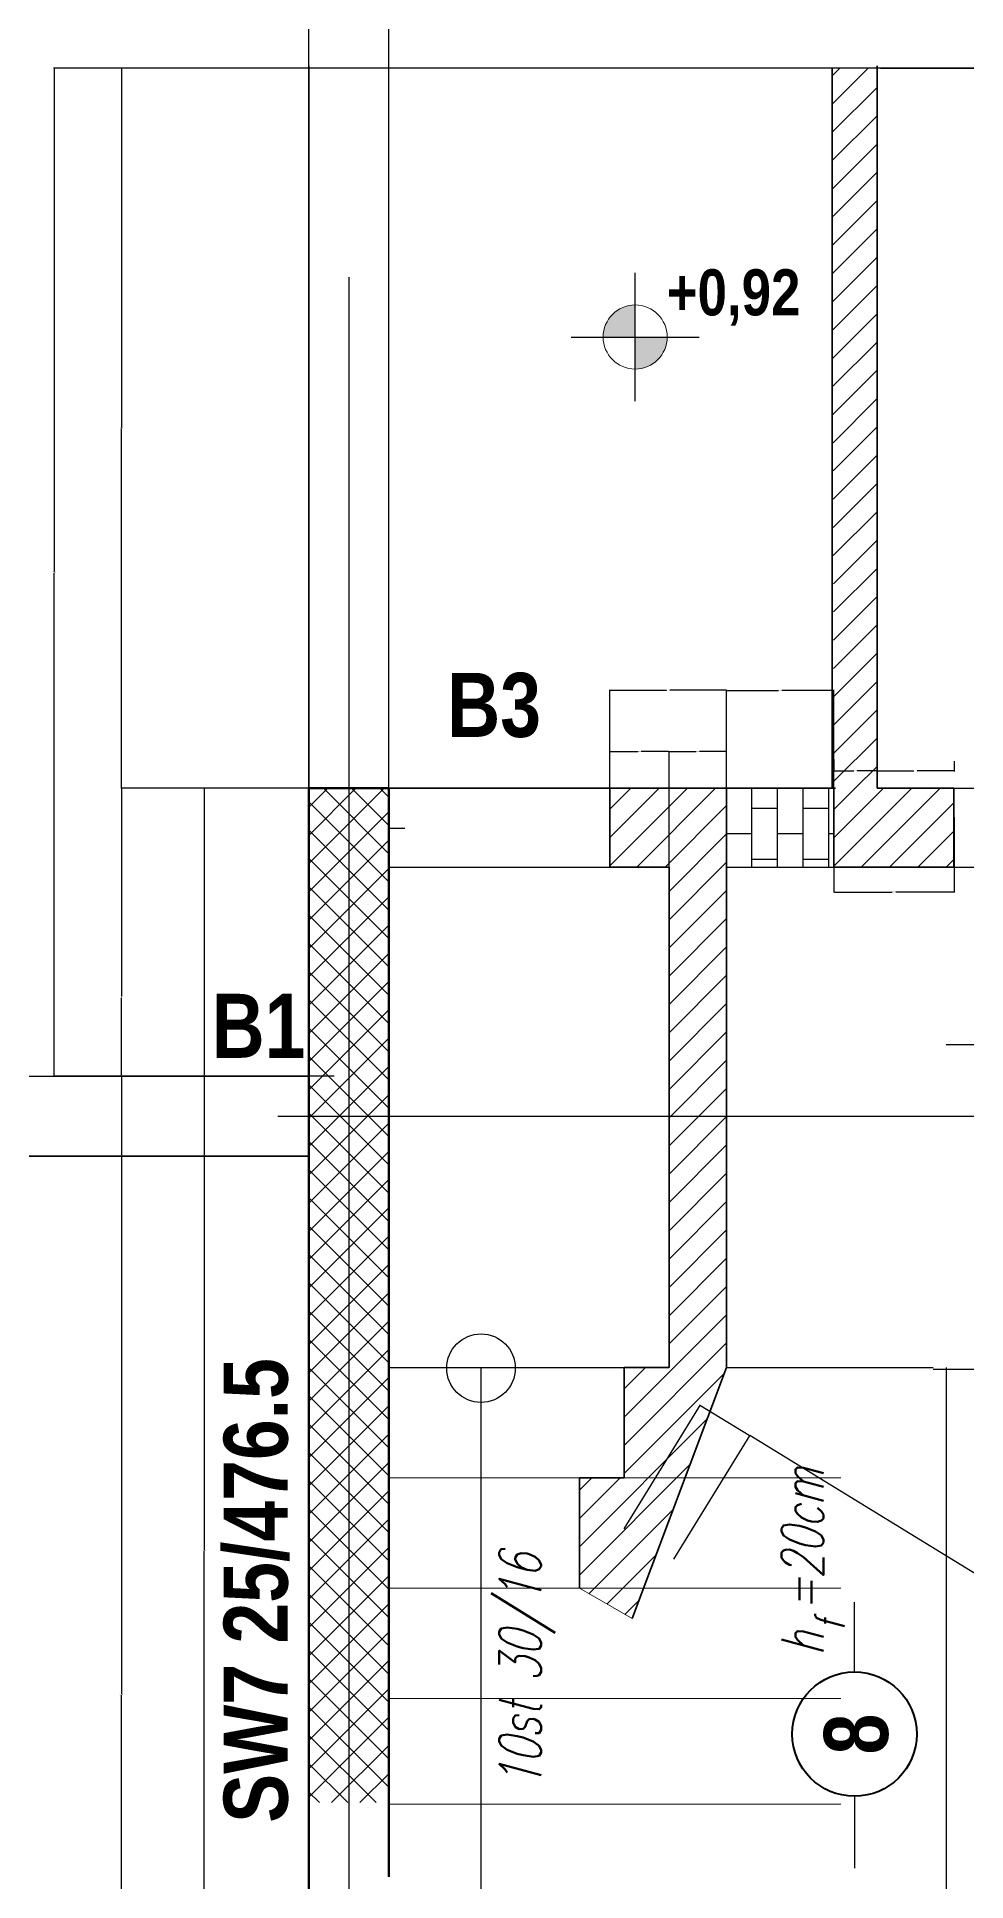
# Model space of a CAD drawing. Header units: millimetres. Extents: x 62 to 4126, y 148 to 2776.
# Drawn here: x 1483 to 1773, y 1869 to 2445 of the extents above; entities that cross this region are included whole.
import ezdxf

# ---------------------------------------------------------------- set-up
doc = ezdxf.new("R2010")
doc.units = ezdxf.units.MM
for name, pattern in [('ACAD_ISO04W100', [30, 24, -3, 0, -3]), ('DASHDOT', [25.4, 12.7, -6.35, 0, -6.35]), ('Dashed', [282.222223, 141.111112, -141.111112]), ('Solid Line copy-002', [1150, 5, -278.333333, 595, -271.666667])]:
    doc.linetypes.add(name, pattern=pattern)
for name, color, linetype, lineweight in [('! Plochi sech', 210, 'Continuous', 25), ('!Column', 10, 'Continuous', 50), ('!Dimension', 70, 'Continuous', 25), ('!Hatch', 70, 'Continuous', 25), ('!Hf', 132, 'Continuous', 25), ('025', 1, 'Continuous', 13), ('035', 30, 'Continuous', 30), ('Osi', 70, 'DASHDOT', 25)]:
    doc.layers.add(name, color=color, linetype=linetype, lineweight=lineweight)
doc.layers.add('layer 1', color=7, linetype='Continuous')
doc.layers.add('text', color=7, linetype='Continuous')
doc.styles.add('GENERATED_STYLE_3', font='ARIALNB.TTF')
doc.styles.get("Standard").update_dxf_attribs({"font": 'arial.ttf'})
doc.styles.add('АRM_nadpis', font='simplex.shx', dxfattribs={"width": 0.7, "oblique": 15})
doc.dimstyles.new('Copy of Standard', dxfattribs={"dimtxt": 10, "dimasz": 10, "dimexe": 1.25, "dimexo": 0.625, "dimtad": 1, "dimdec": 0, "dimtxsty": 'Standard', "dimblk": 'OBLIQUE', "dimcen": 2.5, "dimazin": 3, "dimtfac": 1, "dimtdec": 0, "dimtmove": 0, "dimatfit": 3})
doc.dimstyles.get("Standard").update_dxf_attribs({"dimtxt": 2.5, "dimasz": 2.5, "dimexe": 1.25, "dimexo": 0.625, "dimtad": 1, "dimtxsty": 'Standard', "dimcen": 2.5, "dimazin": 3, "dimtfac": 1, "dimtmove": 0, "dimatfit": 3})
pattern_1 = [(90, (-894949.693, -493259.681), (-8, 5e-16), []), (180, (-894949.693, -493259.681), (-8, -8), [8, -8])]
pattern_2 = [(45, (-895032.5183, -493259.683), (-4.419417382, 4.419417382), [])]

# ---------------------------------------------------------------- blocks, each defined once
blk = doc.blocks.new('*D2192')
at = {"layer": '!Dimension', "color": 0, "lineweight": -2}
for p, q in [((1605.34, 2210.66), (1535.01, 2210.66)), ((1535.19, 2210.48), (1535.19, 1972.59)), ((1535.19, 1734.34), (1535.19, 1972.23)), ((1583.84, 1734.16), (1535.01, 1734.16))]:
    blk.add_line(p, q, dxfattribs=at)
at = {"layer": '!Dimension', "color": 0}
for points in [[(1535.22, 2210.48), (1535.16, 2210.48), (1535.19, 2210.66)], [(1535.16, 1734.34), (1535.22, 1734.34), (1535.19, 1734.16)]]:
    blk.add_solid(points, dxfattribs=at)
at = {"layer": 'Defpoints', "color": 0}
for p in [(1535.19, 2210.66), (1605.41, 2210.66), (1583.91, 1734.16)]:
    blk.add_point(p, dxfattribs=at)
at = {"layer": '!Dimension', "color": 0, "insert": (1535.19, 1972.41), "char_height": 0.18, "attachment_point": 5}
blk.add_mtext('\\A1;476.5000', dxfattribs=at)
blk = doc.blocks.new('*D2193')
at = {"layer": '!Dimension', "color": 0, "lineweight": -2}
for p, q in [((1579.84, 2435.66), (1509.23, 2435.66)), ((1509.41, 2435.48), (1509.41, 2323.34)), ((1509.41, 2210.84), (1509.41, 2322.98)), ((1579.84, 2210.66), (1509.23, 2210.66))]:
    blk.add_line(p, q, dxfattribs=at)
at = {"layer": '!Dimension', "color": 0}
for points in [[(1509.44, 2435.48), (1509.38, 2435.48), (1509.41, 2435.66)], [(1509.38, 2210.84), (1509.44, 2210.84), (1509.41, 2210.66)]]:
    blk.add_solid(points, dxfattribs=at)
at = {"layer": 'Defpoints', "color": 0}
for p in [(1509.41, 2435.66), (1579.91, 2435.66), (1579.91, 2210.66)]:
    blk.add_point(p, dxfattribs=at)
at = {"layer": '!Dimension', "color": 0, "insert": (1509.41, 2323.16), "char_height": 0.18, "attachment_point": 5}
blk.add_mtext('\\A1;225.0000', dxfattribs=at)
blk = doc.blocks.new('*D2194')
at = {"layer": '!Dimension', "color": 0, "lineweight": -2}
for p, q in [((1592.84, 2435.66), (1488.23, 2435.66)), ((1488.41, 2435.48), (1488.41, 2278.34)), ((1488.41, 2120.84), (1488.41, 2277.98)), ((1567.84, 2120.66), (1488.23, 2120.66))]:
    blk.add_line(p, q, dxfattribs=at)
at = {"layer": '!Dimension', "color": 0}
for points in [[(1488.44, 2435.48), (1488.38, 2435.48), (1488.41, 2435.66)], [(1488.38, 2120.84), (1488.44, 2120.84), (1488.41, 2120.66)]]:
    blk.add_solid(points, dxfattribs=at)
at = {"layer": 'Defpoints', "color": 0}
for p in [(1592.91, 2435.66), (1488.41, 2120.66), (1567.91, 2120.66)]:
    blk.add_point(p, dxfattribs=at)
at = {"layer": '!Dimension', "color": 0, "insert": (1488.41, 2278.16), "char_height": 0.18, "attachment_point": 5}
blk.add_mtext('\\A1;315.0000', dxfattribs=at)
blk = doc.blocks.new('*D2243')
at = {"layer": '!Dimension', "color": 0, "lineweight": -2}
for p, q in [((970.41, 2120.72), (970.41, 2532.39)), ((970.59, 2532.21), (1268.55, 2532.21)), ((1567.73, 2532.21), (1269.76, 2532.21)), ((1567.91, 2120.72), (1567.91, 2532.39))]:
    blk.add_line(p, q, dxfattribs=at)
at = {"layer": '!Dimension', "color": 0}
for points in [[(970.59, 2532.24), (970.59, 2532.18), (970.41, 2532.21)], [(1567.73, 2532.18), (1567.73, 2532.24), (1567.91, 2532.21)]]:
    blk.add_solid(points, dxfattribs=at)
at = {"layer": 'Defpoints', "color": 0}
for p in [(1567.91, 2532.21), (970.41, 2120.66), (1567.91, 2120.66)]:
    blk.add_point(p, dxfattribs=at)
at = {"layer": '!Dimension', "color": 0, "insert": (1269.16, 2532.21), "char_height": 0.18, "attachment_point": 5}
blk.add_mtext('\\A1;597.5000', dxfattribs=at)
blk = doc.blocks.new('*D2244')
at = {"layer": '!Dimension', "color": 0, "lineweight": -2}
for p, q in [((1567.91, 2210.72), (1567.91, 2532.39)), ((1568.09, 2532.21), (1579.87, 2532.21)), ((1592.73, 2532.21), (1580.94, 2532.21)), ((1592.91, 2210.72), (1592.91, 2532.39))]:
    blk.add_line(p, q, dxfattribs=at)
at = {"layer": '!Dimension', "color": 0}
for points in [[(1568.09, 2532.24), (1568.09, 2532.18), (1567.91, 2532.21)], [(1592.73, 2532.18), (1592.73, 2532.24), (1592.91, 2532.21)]]:
    blk.add_solid(points, dxfattribs=at)
at = {"layer": 'Defpoints', "color": 0}
for p in [(1592.91, 2532.21), (1567.91, 2210.66), (1592.91, 2210.66)]:
    blk.add_point(p, dxfattribs=at)
at = {"layer": '!Dimension', "color": 0, "insert": (1580.41, 2532.21), "char_height": 0.18, "attachment_point": 5}
blk.add_mtext('\\A1;25.0000', dxfattribs=at)
blk = doc.blocks.new('*D2245')
at = {"layer": '!Dimension', "color": 0, "lineweight": -2}
for p, q in [((1592.91, 2210.72), (1592.91, 2532.39)), ((1593.09, 2532.21), (1772.3, 2532.21)), ((1952.73, 2532.21), (1773.51, 2532.21)), ((1952.91, 2210.72), (1952.91, 2532.39))]:
    blk.add_line(p, q, dxfattribs=at)
at = {"layer": '!Dimension', "color": 0}
for points in [[(1593.09, 2532.24), (1593.09, 2532.18), (1592.91, 2532.21)], [(1952.73, 2532.18), (1952.73, 2532.24), (1952.91, 2532.21)]]:
    blk.add_solid(points, dxfattribs=at)
at = {"layer": 'Defpoints', "color": 0}
for p in [(1952.91, 2532.21), (1592.91, 2210.66), (1952.91, 2210.66)]:
    blk.add_point(p, dxfattribs=at)
at = {"layer": '!Dimension', "color": 0, "insert": (1772.91, 2532.21), "char_height": 0.18, "attachment_point": 5}
blk.add_mtext('\\A1;360.0000', dxfattribs=at)
blk = doc.blocks.new('*D2261')
at = {"layer": '!Dimension', "color": 0, "lineweight": -2}
for p, q in [((307.91, 2120.22), (307.91, 2576.31)), ((308.09, 2576.13), (937.24, 2576.13)), ((1567.73, 2576.13), (938.57, 2576.13)), ((1567.91, 2130.22), (1567.91, 2576.31))]:
    blk.add_line(p, q, dxfattribs=at)
at = {"layer": '!Dimension', "color": 0}
for points in [[(308.09, 2576.16), (308.09, 2576.1), (307.91, 2576.13)], [(1567.73, 2576.1), (1567.73, 2576.16), (1567.91, 2576.13)]]:
    blk.add_solid(points, dxfattribs=at)
at = {"layer": 'Defpoints', "color": 0}
for p in [(1567.91, 2576.13), (1567.91, 2130.16), (307.91, 2120.16)]:
    blk.add_point(p, dxfattribs=at)
at = {"layer": '!Dimension', "color": 0, "insert": (937.91, 2576.13), "char_height": 0.18, "attachment_point": 5}
blk.add_mtext('\\A1;1260.0000', dxfattribs=at)
blk = doc.blocks.new('*D2262')
at = {"layer": '!Dimension', "color": 0, "lineweight": -2}
for p, q in [((1567.91, 2210.22), (1567.91, 2576.31)), ((1568.09, 2576.13), (1772.3, 2576.13)), ((1977.73, 2576.13), (1773.51, 2576.13)), ((1977.91, 2210.22), (1977.91, 2576.31))]:
    blk.add_line(p, q, dxfattribs=at)
at = {"layer": '!Dimension', "color": 0}
for points in [[(1568.09, 2576.16), (1568.09, 2576.1), (1567.91, 2576.13)], [(1977.73, 2576.1), (1977.73, 2576.16), (1977.91, 2576.13)]]:
    blk.add_solid(points, dxfattribs=at)
at = {"layer": 'Defpoints', "color": 0}
for p in [(1977.91, 2576.13), (1567.91, 2210.16), (1977.91, 2210.16)]:
    blk.add_point(p, dxfattribs=at)
at = {"layer": '!Dimension', "color": 0, "insert": (1772.91, 2576.13), "char_height": 0.18, "attachment_point": 5}
blk.add_mtext('\\A1;410.0000', dxfattribs=at)
blk = doc.blocks.new('*D2264')
at = {"layer": '!Dimension', "color": 0, "lineweight": -2}
for p, q in [((307.91, 2120.22), (307.91, 2592.46)), ((308.09, 2592.28), (2087.55, 2592.28)), ((3867.73, 2592.28), (2088.26, 2592.28)), ((3867.91, 2120.72), (3867.91, 2592.46))]:
    blk.add_line(p, q, dxfattribs=at)
at = {"layer": '!Dimension', "color": 0}
for points in [[(308.09, 2592.31), (308.09, 2592.25), (307.91, 2592.28)], [(3867.73, 2592.25), (3867.73, 2592.31), (3867.91, 2592.28)]]:
    blk.add_solid(points, dxfattribs=at)
at = {"layer": 'Defpoints', "color": 0}
for p in [(3867.91, 2592.28), (3867.91, 2120.66), (307.91, 2120.16)]:
    blk.add_point(p, dxfattribs=at)
at = {"layer": '!Dimension', "color": 0, "insert": (2087.91, 2592.28), "char_height": 0.18, "attachment_point": 5}
blk.add_mtext('\\A1;3560', dxfattribs=at)
blk = doc.blocks.new('*D2361')
at = {"layer": '! Plochi sech', "color": 0, "lineweight": -2}
for p, q in [((1661.91, 2185.72), (1661.91, 2222.25)), ((1662.09, 2222.07), (1670.63, 2222.07)), ((1680.23, 2222.07), (1671.68, 2222.07)), ((1680.41, 2185.72), (1680.41, 2222.25))]:
    blk.add_line(p, q, dxfattribs=at)
at = {"layer": '! Plochi sech', "color": 0}
for points in [[(1662.09, 2222.1), (1662.09, 2222.04), (1661.91, 2222.07)], [(1680.23, 2222.04), (1680.23, 2222.1), (1680.41, 2222.07)]]:
    blk.add_solid(points, dxfattribs=at)
at = {"layer": 'Defpoints', "color": 0}
for p in [(1680.41, 2222.07), (1661.91, 2185.66), (1680.41, 2185.66)]:
    blk.add_point(p, dxfattribs=at)
at = {"layer": '! Plochi sech', "color": 0, "insert": (1671.16, 2222.07), "char_height": 0.18, "attachment_point": 5}
blk.add_mtext('\\A1;18.5000', dxfattribs=at)
blk = doc.blocks.new('*D2362')
at = {"layer": '! Plochi sech', "color": 0, "lineweight": -2}
for p, q in [((1680.41, 2212.72), (1680.41, 2222.25)), ((1680.59, 2222.07), (1688.88, 2222.07)), ((1698.23, 2222.07), (1689.93, 2222.07)), ((1698.41, 2210.72), (1698.41, 2222.25))]:
    blk.add_line(p, q, dxfattribs=at)
at = {"layer": '! Plochi sech', "color": 0}
for points in [[(1680.59, 2222.1), (1680.59, 2222.04), (1680.41, 2222.07)], [(1698.23, 2222.04), (1698.23, 2222.1), (1698.41, 2222.07)]]:
    blk.add_solid(points, dxfattribs=at)
at = {"layer": 'Defpoints', "color": 0}
for p in [(1698.41, 2222.07), (1680.41, 2212.66), (1698.41, 2210.66)]:
    blk.add_point(p, dxfattribs=at)
at = {"layer": '! Plochi sech', "color": 0, "insert": (1689.41, 2222.07), "char_height": 0.18, "attachment_point": 5}
blk.add_mtext('\\A1;18.0000', dxfattribs=at)
blk = doc.blocks.new('*D2363')
at = {"layer": '! Plochi sech', "color": 0, "lineweight": -2}
for p, q in [((1661.91, 2210.72), (1661.91, 2241.4)), ((1662.09, 2241.22), (1679.62, 2241.22)), ((1698.23, 2241.22), (1680.69, 2241.22)), ((1698.41, 2210.72), (1698.41, 2241.4))]:
    blk.add_line(p, q, dxfattribs=at)
at = {"layer": '! Plochi sech', "color": 0}
for points in [[(1662.09, 2241.25), (1662.09, 2241.19), (1661.91, 2241.22)], [(1698.23, 2241.19), (1698.23, 2241.25), (1698.41, 2241.22)]]:
    blk.add_solid(points, dxfattribs=at)
at = {"layer": 'Defpoints', "color": 0}
for p in [(1698.41, 2241.22), (1661.91, 2210.66), (1698.41, 2210.66)]:
    blk.add_point(p, dxfattribs=at)
at = {"layer": '! Plochi sech', "color": 0, "insert": (1680.16, 2241.22), "char_height": 0.18, "attachment_point": 5}
blk.add_mtext('\\A1;36.5000', dxfattribs=at)
blk = doc.blocks.new('*D2364')
at = {"layer": '! Plochi sech', "color": 0, "lineweight": -2}
for p, q in [((1731.91, 2219.6), (1731.91, 2215.87)), ((1745.41, 2219.6), (1745.41, 2215.87)), ((1732.09, 2216.05), (1738.13, 2216.05)), ((1745.23, 2216.05), (1739.18, 2216.05))]:
    blk.add_line(p, q, dxfattribs=at)
at = {"layer": '! Plochi sech', "color": 0}
for points in [[(1732.09, 2216.08), (1732.09, 2216.02), (1731.91, 2216.05)], [(1745.23, 2216.02), (1745.23, 2216.08), (1745.41, 2216.05)]]:
    blk.add_solid(points, dxfattribs=at)
at = {"layer": 'Defpoints', "color": 0}
for p in [(1731.91, 2219.66), (1745.41, 2219.66), (1745.41, 2216.05)]:
    blk.add_point(p, dxfattribs=at)
at = {"layer": '! Plochi sech', "color": 0, "insert": (1738.66, 2216.05), "char_height": 0.18, "attachment_point": 5}
blk.add_mtext('\\A1;13.5000', dxfattribs=at)
blk = doc.blocks.new('*D2365')
at = {"layer": '! Plochi sech', "color": 0, "lineweight": -2}
for p, q in [((1745.41, 2219.1), (1745.41, 2215.87)), ((1769.41, 2219.1), (1769.41, 2215.87)), ((1745.59, 2216.05), (1756.87, 2216.05)), ((1769.23, 2216.05), (1757.94, 2216.05))]:
    blk.add_line(p, q, dxfattribs=at)
at = {"layer": '! Plochi sech', "color": 0}
for points in [[(1745.59, 2216.08), (1745.59, 2216.02), (1745.41, 2216.05)], [(1769.23, 2216.02), (1769.23, 2216.08), (1769.41, 2216.05)]]:
    blk.add_solid(points, dxfattribs=at)
at = {"layer": 'Defpoints', "color": 0}
for p in [(1745.41, 2219.16), (1769.41, 2219.16), (1769.41, 2216.05)]:
    blk.add_point(p, dxfattribs=at)
at = {"layer": '! Plochi sech', "color": 0, "insert": (1757.41, 2216.05), "char_height": 0.18, "attachment_point": 5}
blk.add_mtext('\\A1;24.0000', dxfattribs=at)
blk = doc.blocks.new('*D2366')
at = {"layer": '! Plochi sech', "color": 0, "lineweight": -2}
for p, q in [((1731.91, 2201.6), (1731.91, 2178)), ((1769.41, 2201.6), (1769.41, 2178)), ((1732.09, 2178.18), (1750.12, 2178.18)), ((1769.23, 2178.18), (1751.19, 2178.18))]:
    blk.add_line(p, q, dxfattribs=at)
at = {"layer": '! Plochi sech', "color": 0}
for points in [[(1732.09, 2178.21), (1732.09, 2178.15), (1731.91, 2178.18)], [(1769.23, 2178.15), (1769.23, 2178.21), (1769.41, 2178.18)]]:
    blk.add_solid(points, dxfattribs=at)
at = {"layer": 'Defpoints', "color": 0}
for p in [(1731.91, 2201.66), (1769.41, 2201.66), (1769.41, 2178.18)]:
    blk.add_point(p, dxfattribs=at)
at = {"layer": '! Plochi sech', "color": 0, "insert": (1750.66, 2178.18), "char_height": 0.18, "attachment_point": 5}
blk.add_mtext('\\A1;37.5000', dxfattribs=at)
blk = doc.blocks.new('*D2412')
at = {"layer": '!Dimension', "color": 0, "lineweight": -2}
for p, q in [((1568.34, 2210.66), (1509.23, 2210.66)), ((1509.41, 2210.48), (1509.41, 2145.51)), ((1509.41, 2120.84), (1509.41, 2145.15)), ((1568.34, 2120.66), (1509.23, 2120.66))]:
    blk.add_line(p, q, dxfattribs=at)
at = {"layer": '!Dimension', "color": 0}
for points in [[(1509.44, 2210.48), (1509.38, 2210.48), (1509.41, 2210.66)], [(1509.38, 2120.84), (1509.44, 2120.84), (1509.41, 2120.66)]]:
    blk.add_solid(points, dxfattribs=at)
at = {"layer": 'Defpoints', "color": 0}
for p in [(1568.41, 2210.66), (1509.41, 2120.66), (1568.41, 2120.66)]:
    blk.add_point(p, dxfattribs=at)
at = {"layer": '!Dimension', "color": 0, "insert": (1509.41, 2145.33), "char_height": 0.18, "attachment_point": 5}
blk.add_mtext('\\A1;90', dxfattribs=at)
blk = doc.blocks.new('A$C39BD1360')
at = {"color": 4, "linetype": 'Continuous', "lineweight": 25}
for p, q in [((228.1, 613), (228.1, 831.2)), ((228.1, 224.3), (228.1, 0))]:
    blk.add_line(p, q, dxfattribs=at)
at = {"color": 4, "linetype": 'Continuous', "lineweight": 40}
blk.add_circle((228.1, 418.7), 194.3, dxfattribs=at)
at = {"layer": 'text', "style": 'АRM_nadpis', "oblique": 15, "width": 0.7}
for s, height, p in [('h =20cm', 131.22, (131.2, 663.4)), ('f', 91.9, (197.3, 741.8))]:
    blk.add_text(s, height=height, rotation=90, dxfattribs=at).set_placement(p)
at = {"layer": 'text', "color": 4, "linetype": 'Continuous', "lineweight": 5, "insert": (132.7, 418.7), "char_height": 200, "attachment_point": 2, "rotation": 90, "style": 'GENERATED_STYLE_3'}
blk.add_mtext('8', dxfattribs=at)
blk = doc.blocks.new('*D2519')
at = {"layer": '! Plochi sech', "color": 0, "lineweight": -2}
for p, q in [((1661.91, 2185.72), (1661.91, 2222.25)), ((1662.09, 2222.07), (1670.63, 2222.07)), ((1680.23, 2222.07), (1671.68, 2222.07)), ((1680.41, 2185.72), (1680.41, 2222.25))]:
    blk.add_line(p, q, dxfattribs=at)
at = {"layer": '! Plochi sech', "color": 0}
for points in [[(1662.09, 2222.1), (1662.09, 2222.04), (1661.91, 2222.07)], [(1680.23, 2222.04), (1680.23, 2222.1), (1680.41, 2222.07)]]:
    blk.add_solid(points, dxfattribs=at)
at = {"layer": 'Defpoints', "color": 0}
for p in [(1680.41, 2222.07), (1661.91, 2185.66), (1680.41, 2185.66)]:
    blk.add_point(p, dxfattribs=at)
at = {"layer": '! Plochi sech', "color": 0, "insert": (1671.16, 2222.07), "char_height": 0.18, "attachment_point": 5}
blk.add_mtext('\\A1;18.5000', dxfattribs=at)
blk = doc.blocks.new('*D2520')
at = {"layer": '! Plochi sech', "color": 0, "lineweight": -2}
for p, q in [((1680.41, 2212.72), (1680.41, 2222.25)), ((1680.59, 2222.07), (1688.88, 2222.07)), ((1698.23, 2222.07), (1689.93, 2222.07)), ((1698.41, 2210.72), (1698.41, 2222.25))]:
    blk.add_line(p, q, dxfattribs=at)
at = {"layer": '! Plochi sech', "color": 0}
for points in [[(1680.59, 2222.1), (1680.59, 2222.04), (1680.41, 2222.07)], [(1698.23, 2222.04), (1698.23, 2222.1), (1698.41, 2222.07)]]:
    blk.add_solid(points, dxfattribs=at)
at = {"layer": 'Defpoints', "color": 0}
for p in [(1698.41, 2222.07), (1680.41, 2212.66), (1698.41, 2210.66)]:
    blk.add_point(p, dxfattribs=at)
at = {"layer": '! Plochi sech', "color": 0, "insert": (1689.41, 2222.07), "char_height": 0.18, "attachment_point": 5}
blk.add_mtext('\\A1;18.0000', dxfattribs=at)
blk = doc.blocks.new('*D2521')
at = {"layer": '! Plochi sech', "color": 0, "lineweight": -2}
for p, q in [((1661.91, 2210.72), (1661.91, 2241.4)), ((1662.09, 2241.22), (1679.62, 2241.22)), ((1698.23, 2241.22), (1680.69, 2241.22)), ((1698.41, 2210.72), (1698.41, 2241.4))]:
    blk.add_line(p, q, dxfattribs=at)
at = {"layer": '! Plochi sech', "color": 0}
for points in [[(1662.09, 2241.25), (1662.09, 2241.19), (1661.91, 2241.22)], [(1698.23, 2241.19), (1698.23, 2241.25), (1698.41, 2241.22)]]:
    blk.add_solid(points, dxfattribs=at)
at = {"layer": 'Defpoints', "color": 0}
for p in [(1698.41, 2241.22), (1661.91, 2210.66), (1698.41, 2210.66)]:
    blk.add_point(p, dxfattribs=at)
at = {"layer": '! Plochi sech', "color": 0, "insert": (1680.16, 2241.22), "char_height": 0.18, "attachment_point": 5}
blk.add_mtext('\\A1;36.5000', dxfattribs=at)
blk = doc.blocks.new('*D2522')
at = {"layer": '! Plochi sech', "color": 0, "lineweight": -2}
for p, q in [((1666.44, 1979.21), (1690.21, 2018)), ((1690.27, 2017.75), (1705.46, 2008.44)), ((1681.94, 1969.71), (1705.71, 2008.5)), ((2005.99, 1824.25), (1705.62, 2008.35)), ((2006.17, 1824.25), (2005.99, 1824.25))]:
    blk.add_line(p, q, dxfattribs=at)
at = {"layer": '! Plochi sech', "color": 0}
for points in [[(1690.29, 2017.78), (1690.26, 2017.73), (1690.12, 2017.85)], [(1705.45, 2008.42), (1705.48, 2008.47), (1705.62, 2008.35)]]:
    blk.add_solid(points, dxfattribs=at)
at = {"layer": 'Defpoints', "color": 0}
for p in [(1705.62, 2008.35), (1666.41, 1979.16), (1681.91, 1969.66)]:
    blk.add_point(p, dxfattribs=at)
at = {"layer": '! Plochi sech', "color": 0, "insert": (2006.69, 1824.25), "char_height": 0.18, "attachment_point": 5}
blk.add_mtext('\\A1;18.1797', dxfattribs=at)
blk = doc.blocks.new('*D2523')
at = {"layer": '! Plochi sech', "color": 0, "lineweight": -2}
for p, q in [((1731.91, 2219.6), (1731.91, 2215.87)), ((1745.41, 2219.6), (1745.41, 2215.87)), ((1732.09, 2216.05), (1738.13, 2216.05)), ((1745.23, 2216.05), (1739.18, 2216.05))]:
    blk.add_line(p, q, dxfattribs=at)
at = {"layer": '! Plochi sech', "color": 0}
for points in [[(1732.09, 2216.08), (1732.09, 2216.02), (1731.91, 2216.05)], [(1745.23, 2216.02), (1745.23, 2216.08), (1745.41, 2216.05)]]:
    blk.add_solid(points, dxfattribs=at)
at = {"layer": 'Defpoints', "color": 0}
for p in [(1731.91, 2219.66), (1745.41, 2219.66), (1745.41, 2216.05)]:
    blk.add_point(p, dxfattribs=at)
at = {"layer": '! Plochi sech', "color": 0, "insert": (1738.66, 2216.05), "char_height": 0.18, "attachment_point": 5}
blk.add_mtext('\\A1;13.5000', dxfattribs=at)
blk = doc.blocks.new('*D2524')
at = {"layer": '! Plochi sech', "color": 0, "lineweight": -2}
for p, q in [((1745.41, 2219.1), (1745.41, 2215.87)), ((1769.41, 2219.1), (1769.41, 2215.87)), ((1745.59, 2216.05), (1756.87, 2216.05)), ((1769.23, 2216.05), (1757.94, 2216.05))]:
    blk.add_line(p, q, dxfattribs=at)
at = {"layer": '! Plochi sech', "color": 0}
for points in [[(1745.59, 2216.08), (1745.59, 2216.02), (1745.41, 2216.05)], [(1769.23, 2216.02), (1769.23, 2216.08), (1769.41, 2216.05)]]:
    blk.add_solid(points, dxfattribs=at)
at = {"layer": 'Defpoints', "color": 0}
for p in [(1745.41, 2219.16), (1769.41, 2219.16), (1769.41, 2216.05)]:
    blk.add_point(p, dxfattribs=at)
at = {"layer": '! Plochi sech', "color": 0, "insert": (1757.41, 2216.05), "char_height": 0.18, "attachment_point": 5}
blk.add_mtext('\\A1;24.0000', dxfattribs=at)
blk = doc.blocks.new('*D2525')
at = {"layer": '! Plochi sech', "color": 0, "lineweight": -2}
for p, q in [((1731.91, 2201.6), (1731.91, 2178)), ((1769.41, 2201.6), (1769.41, 2178)), ((1732.09, 2178.18), (1750.12, 2178.18)), ((1769.23, 2178.18), (1751.19, 2178.18))]:
    blk.add_line(p, q, dxfattribs=at)
at = {"layer": '! Plochi sech', "color": 0}
for points in [[(1732.09, 2178.21), (1732.09, 2178.15), (1731.91, 2178.18)], [(1769.23, 2178.15), (1769.23, 2178.21), (1769.41, 2178.18)]]:
    blk.add_solid(points, dxfattribs=at)
at = {"layer": 'Defpoints', "color": 0}
for p in [(1731.91, 2201.66), (1769.41, 2201.66), (1769.41, 2178.18)]:
    blk.add_point(p, dxfattribs=at)
at = {"layer": '! Plochi sech', "color": 0, "insert": (1750.66, 2178.18), "char_height": 0.18, "attachment_point": 5}
blk.add_mtext('\\A1;37.5000', dxfattribs=at)
blk = doc.blocks.new('*D2526')
at = {"layer": '! Plochi sech', "color": 0, "lineweight": -2}
for p, q in [((1698.41, 2210.72), (1698.41, 2241.39)), ((1698.59, 2241.21), (1714.62, 2241.21)), ((1731.73, 2241.21), (1715.69, 2241.21)), ((1731.91, 2210.72), (1731.91, 2241.39))]:
    blk.add_line(p, q, dxfattribs=at)
at = {"layer": '! Plochi sech', "color": 0}
for points in [[(1698.59, 2241.24), (1698.59, 2241.18), (1698.41, 2241.21)], [(1731.73, 2241.18), (1731.73, 2241.24), (1731.91, 2241.21)]]:
    blk.add_solid(points, dxfattribs=at)
at = {"layer": 'Defpoints', "color": 0}
for p in [(1731.91, 2241.21), (1698.41, 2210.66), (1731.91, 2210.66)]:
    blk.add_point(p, dxfattribs=at)
at = {"layer": '! Plochi sech', "color": 0, "insert": (1715.16, 2241.21), "char_height": 0.18, "attachment_point": 5}
blk.add_mtext('\\A1;33.5000', dxfattribs=at)
blk = doc.blocks.new('*D2572')
at = {"layer": '!Dimension', "color": 0, "lineweight": -2}
for p, q in [((1575.84, 2120.66), (1509.23, 2120.66)), ((1509.41, 2120.48), (1509.41, 1927.59)), ((1509.41, 1734.34), (1509.41, 1927.23)), ((1558.34, 1734.16), (1509.23, 1734.16))]:
    blk.add_line(p, q, dxfattribs=at)
at = {"layer": '!Dimension', "color": 0}
for points in [[(1509.44, 2120.48), (1509.38, 2120.48), (1509.41, 2120.66)], [(1509.38, 1734.34), (1509.44, 1734.34), (1509.41, 1734.16)]]:
    blk.add_solid(points, dxfattribs=at)
at = {"layer": 'Defpoints', "color": 0}
for p in [(1509.41, 2120.66), (1575.91, 2120.66), (1558.41, 1734.16)]:
    blk.add_point(p, dxfattribs=at)
at = {"layer": '!Dimension', "color": 0, "insert": (1509.41, 1927.41), "char_height": 0.18, "attachment_point": 5}
blk.add_mtext('\\A1;386.5000', dxfattribs=at)
blk = doc.blocks.new('_Oblique')
at = {"color": 0, "linetype": 'ByBlock', "lineweight": -2}
blk.add_line((-0.5, -0.5), (0.5, 0.5), dxfattribs=at)
blk = doc.blocks.new('*D2584')
at = {"layer": 'Defpoints', "color": 0}
for p in [(1592.91, 2471.57), (1592.91, 2435.66), (1952.91, 2435.66)]:
    blk.add_point(p, dxfattribs=at)
at = {"layer": 'layer 1', "color": 0, "linetype": 'ACAD_ISO04W100', "lineweight": -2}
for p, q in [((1592.91, 2435.72), (1592.91, 2471.75)), ((1952.91, 2435.72), (1952.91, 2471.75))]:
    blk.add_line(p, q, dxfattribs=at)
at = {"layer": 'layer 1', "color": 0, "lineweight": -2}
for p, q in [((1592.91, 2471.57), (1761.79, 2471.57)), ((1952.91, 2471.57), (1784.02, 2471.57))]:
    blk.add_line(p, q, dxfattribs=at)
at = {"layer": 'layer 1', "color": 0, "lineweight": -2, "xscale": 10, "yscale": 10, "zscale": 10, "rotation": 180}
blk.add_blockref('_Oblique', (1592.91, 2471.57), dxfattribs=at)
at = {"layer": 'layer 1', "color": 0, "lineweight": -2, "xscale": 10, "yscale": 10, "zscale": 10}
blk.add_blockref('_Oblique', (1952.91, 2471.57), dxfattribs=at)
at = {"layer": 'layer 1', "color": 0, "insert": (1772.91, 2471.57), "char_height": 10, "attachment_point": 5}
blk.add_mtext('\\A1;360', dxfattribs=at)

msp = doc.modelspace()

# ---------------------------------------------------------------- hatches: boundary and pattern name
at = {"layer": '! Plochi sech'}
h = msp.add_hatch(dxfattribs=at)
h.set_pattern_fill('ANSI31', color=256, scale=50)
h.set_pattern_definition(pattern_2)
h.paths.add_polyline_path([(1745.405, 2435.652), (1742.083, 2435.634), (1731.333, 2435.634), (1731.905, 2210.631), (1745.405, 2210.631)])
h.paths.add_polyline_path([(1769.333, 2210.63), (1745.405, 2210.63), (1731.905, 2210.631), (1731.905, 2185.979), (1769.333, 2185.979)])
h = msp.add_hatch(dxfattribs=at)
h.set_pattern_fill('ANSI31', color=256, scale=50)
h.set_pattern_definition(pattern_2)
h.paths.add_polyline_path([(1745.405, 2435.652), (1742.083, 2435.634), (1731.333, 2435.634), (1731.905, 2210.631), (1745.405, 2210.631)])
h.paths.add_polyline_path([(1769.333, 2210.63), (1745.405, 2210.63), (1731.905, 2210.631), (1731.905, 2185.979), (1769.333, 2185.979)])
h = msp.add_hatch(dxfattribs=at)
h.set_pattern_fill('ANSI31', color=256, scale=50)
h.set_pattern_definition([(45, (-899979.781, -513330.7817), (-4.419417382, 4.419417382), [])])
h.paths.add_polyline_path([(1652.405, 1995.16), (1652.405, 1960.66), (1668.905, 1951.16), (1698.405, 2029.66), (1698.405, 2210.635), (1661.905, 2210.635), (1661.905, 2185.979), (1680.405, 2185.979), (1680.405, 2029.66), (1666.405, 2029.66), (1666.405, 1995.16)])
h = msp.add_hatch(dxfattribs=at)
h.set_pattern_fill('AR-B816', color=256, angle=90)
h.set_pattern_definition(pattern_1)
h.paths.add_polyline_path([(1731.905, 2210.634), (1698.405, 2210.635), (1698.405, 2185.981), (1731.905, 2185.981)])
h = msp.add_hatch(dxfattribs=at)
h.set_pattern_fill('AR-B816', color=256, angle=90)
h.set_pattern_definition(pattern_1)
h.paths.add_polyline_path([(1731.905, 2210.634), (1698.405, 2210.635), (1698.405, 2185.981), (1731.905, 2185.981)])
at = {"layer": '!Hatch'}
h = msp.add_hatch(dxfattribs=at)
h.set_pattern_fill('ANSI37', color=256, scale=50)
h.set_pattern_definition([(45, (1555.457, 1600.075), (-4.41942, 4.41942), []), (135, (1555.457, 1600.075), (-4.41942, -4.41942), [])])
h.paths.add_polyline_path([(1580.421, 2210.636), (1567.921, 2210.636), (1567.926, 1827.304), (1580.421, 1827.304), (1580.421, 1834.722), (1567.93, 1834.722), (1567.93, 1893.672), (1580.421, 1893.672)])
h.paths.add_polyline_path([(1592.921, 2210.636), (1580.421, 2210.636), (1580.421, 1893.672), (1592.921, 1893.672)])
h.paths.add_polyline_path([(1580.421, 1734.137), (1592.921, 1734.137), (1592.921, 1834.722), (1580.421, 1834.722)])
h.paths.add_polyline_path([(1567.927, 1734.137), (1580.421, 1734.137), (1580.421, 1827.304), (1567.926, 1827.304)])
at = {"linetype": 'Continuous', "lineweight": 20}
h = msp.add_hatch(color=7, dxfattribs=at)
h.paths.add_polyline_path([(1659.837, 2351.619), (1669.837, 2351.619), (1669.837, 2361.619, 0.4142136)])
h.paths.add_polyline_path([(1669.837, 2351.619), (1669.837, 2341.619, 0.4142136), (1679.837, 2351.619)])
h = msp.add_hatch(color=7, dxfattribs=at)
h.paths.add_polyline_path([(1659.837, 2351.619), (1669.837, 2351.619), (1669.837, 2361.619, 0.4142136)])
h.paths.add_polyline_path([(1669.837, 2351.619), (1669.837, 2341.619, 0.4142136), (1679.837, 2351.619)])

# ---------------------------------------------------------------- linework, layer by layer
at = {"layer": '! Plochi sech'}
for p, q in [((1698.405, 2210.634), (1731.905, 2210.634)), ((1698.405, 2210.634), (1731.905, 2210.634)), ((1762.923, 2029.137), (1778.923, 2029.137))]:
    msp.add_line(p, q, dxfattribs=at)
at = {"layer": '!Column'}
msp.add_line((1567.921, 2210.637), (1567.921, 1734.137), dxfattribs=at)
for points in [[(1567.921, 1734.137), (1567.921, 2210.636), (1592.921, 2210.636), (1592.921, 1870.47)], [(1592.921, 2185.445), (1592.921, 2210.636), (1567.921, 2210.636), (1567.921, 2183.425)]]:
    msp.add_lwpolyline(points, dxfattribs=at)
at = {"color": 7, "linetype": 'Continuous', "lineweight": 25}
for p, q in [((1807.905, 2435.636), (1565.315, 2435.636)), ((1567.921, 2435.636), (1567.921, 2210.636)), ((1669.837, 2331.619), (1669.837, 2371.619)), ((1669.837, 2331.619), (1669.837, 2371.619)), ((1649.837, 2351.619), (1689.837, 2351.619)), ((1649.837, 2351.619), (1689.837, 2351.619)), ((1732.405, 2210.636), (1592.921, 2210.636)), ((1731.905, 2210.634), (1726.905, 2210.634)), ((1731.905, 2210.634), (1726.905, 2210.634)), ((1766.957, 2130.601), (1806.957, 2130.601)), ((1567.921, 2095.637), (1396.905, 2095.637))]:
    msp.add_line(p, q, dxfattribs=at)
at = {"color": 3, "linetype": 'Continuous', "lineweight": 25}
msp.add_line((1742.083, 2435.634), (1731.333, 2435.634), dxfattribs=at)
msp.add_line((1742.083, 2435.634), (1731.333, 2435.634), dxfattribs=at)
at = {"color": 3, "linetype": 'Continuous', "lineweight": 35}
for p, q in [((1731.333, 2435.634), (1731.333, 2210.634)), ((1731.333, 2435.634), (1731.333, 2210.634)), ((1745.405, 2210.63), (1745.405, 2436.323)), ((1745.405, 2210.63), (1745.405, 2436.323)), ((1661.905, 2210.635), (1698.405, 2210.635)), ((1661.905, 2210.635), (1661.905, 2185.979)), ((1661.905, 2210.635), (1698.405, 2210.635)), ((1661.905, 2210.635), (1661.905, 2185.979)), ((1698.405, 2210.635), (1698.405, 2029.66)), ((1731.905, 2210.634), (1731.905, 2185.979)), ((1731.905, 2210.634), (1731.905, 2185.979)), ((1769.333, 2210.63), (1745.405, 2210.63)), ((1769.333, 2210.63), (1745.405, 2210.63)), ((1769.333, 2185.979), (1769.333, 2210.63)), ((1769.333, 2185.979), (1769.333, 2210.63)), ((1661.905, 2185.979), (1680.405, 2185.979)), ((1680.405, 2185.979), (1680.405, 2029.66)), ((1731.905, 2185.979), (1769.333, 2185.979)), ((1731.905, 2185.979), (1769.333, 2185.979)), ((1680.405, 2029.66), (1666.405, 2029.66)), ((1666.405, 2029.66), (1666.405, 1995.16)), ((1698.405, 2029.66), (1668.905, 1951.16)), ((1666.405, 1995.16), (1652.405, 1995.16)), ((1652.405, 1995.16), (1652.405, 1960.66))]:
    msp.add_line(p, q, dxfattribs=at)
at = {"color": 6, "lineweight": 25}
msp.add_line((1621.701, 1735.137), (1621.701, 2029.66), dxfattribs=at)
at = {"color": 3, "linetype": 'Continuous', "lineweight": 20}
msp.add_line((1652.405, 1960.66), (1668.905, 1951.16), dxfattribs=at)
at = {"color": 7, "linetype": 'Continuous', "lineweight": 20}
msp.add_circle((1669.837, 2351.619), 10, dxfattribs=at)
msp.add_circle((1669.837, 2351.619), 10, dxfattribs=at)
at = {"color": 6, "lineweight": 25}
msp.add_circle((1621.701, 2029.42), 10.708, dxfattribs=at)
at = {"layer": '025', "linetype": 'Dashed'}
for p, q in [((1592.921, 1995.16), (1762.923, 1995.16)), ((1592.921, 1960.66), (1762.923, 1960.66)), ((1592.921, 1926.16), (1762.923, 1926.16)), ((1592.921, 1893.137), (1762.923, 1893.137))]:
    msp.add_line(p, q, dxfattribs=at)
at = {"layer": '035'}
for p, q in [((1567.921, 2436.325), (1567.918, 2210.636)), ((1746.405, 2435.634), (1977.918, 2435.631)), ((1567.921, 2210.636), (1732.405, 2210.634)), ((1746.405, 2210.634), (1977.915, 2210.631)), ((1592.921, 1874.671), (1592.921, 2206.293)), ((1567.927, 1689.16), (1567.921, 2190.637)), ((1592.921, 2185.981), (1677.405, 2185.981)), ((1698.405, 2185.981), (1952.915, 2185.981)), ((307.921, 2120.637), (1567.921, 2120.637)), ((970.421, 2095.637), (1567.921, 2095.637)), ((1592.921, 2029.66), (1680.405, 2029.66)), ((1698.405, 2029.66), (1762.923, 2029.66)), ((1766.923, 2029.66), (1766.923, 1706.137))]:
    msp.add_line(p, q, dxfattribs=at)
at = {"layer": 'Osi', "linetype": 'Solid Line copy-002', "lineweight": 25}
for p, q in [((1580.421, 2653.659), (1580.421, 211.257)), ((1580.421, 2633.659), (1580.421, 1668.66)), ((1592.921, 2198.131), (1952.915, 2198.131)), ((124.878, 2108.137), (4062.976, 2108.137))]:
    msp.add_line(p, q, dxfattribs=at)

# ---------------------------------------------------------------- block references
at = {"layer": '!Hf', "xscale": 0.1, "yscale": 0.1, "zscale": 0.1}
msp.add_blockref('A$C39BD1360', (1715.521, 1873.218), dxfattribs=at)

# ---------------------------------------------------------------- texts
at = {"layer": 'text', "style": 'АRM_nadpis', "oblique": 15, "width": 0.7}
msp.add_text('10st 30/16', height=13.122, rotation=90, dxfattribs=at).set_placement((1640.524, 1897.895))
at = {"layer": 'text', "color": 6, "linetype": 'Continuous', "lineweight": 5, "insert": (1700.569, 2372.772), "char_height": 14.4, "attachment_point": 2, "style": 'GENERATED_STYLE_3'}
msp.add_mtext('+0,92', dxfattribs=at)
at = {"layer": 'text', "color": 3, "linetype": 'Continuous', "lineweight": 5, "char_height": 20, "attachment_point": 2, "style": 'GENERATED_STYLE_3'}
for s, insert in [('B3', (1625.794, 2246.669)), ('B1', (1552.214, 2146.384))]:
    msp.add_mtext(s, dxfattribs=dict(at, insert=insert))
at = {"layer": 'text', "color": 3, "linetype": 'Continuous', "lineweight": 5, "insert": (1541.328, 1959.966), "char_height": 20, "attachment_point": 2, "rotation": 90, "style": 'GENERATED_STYLE_3'}
msp.add_mtext('SW7 25/476.5', dxfattribs=at)

# ---------------------------------------------------------------- dimensions: what is measured, and where the dimension line sits
at = {"layer": '! Plochi sech'}
for base, p1, p2, picture, middle in [((1698.405, 2241.217), (1661.905, 2210.66), (1698.405, 2210.66), '*D2363', (1680.155, 2241.217)), ((1698.405, 2241.217), (1661.905, 2210.66), (1698.405, 2210.66), '*D2521', (1680.155, 2241.217)), ((1731.905, 2241.208), (1698.405, 2210.66), (1731.905, 2210.66), '*D2526', (1715.155, 2241.208)), ((1680.405, 2222.067), (1661.905, 2185.66), (1680.405, 2185.66), '*D2361', (1671.155, 2222.067)), ((1680.405, 2222.067), (1661.905, 2185.66), (1680.405, 2185.66), '*D2519', (1671.155, 2222.067)), ((1698.405, 2222.067), (1680.405, 2212.66), (1698.405, 2210.66), '*D2362', (1689.405, 2222.067)), ((1698.405, 2222.067), (1680.405, 2212.66), (1698.405, 2210.66), '*D2520', (1689.405, 2222.067)), ((1745.405, 2216.052), (1731.905, 2219.66), (1745.405, 2219.66), '*D2364', (1738.655, 2216.052)), ((1745.405, 2216.052), (1731.905, 2219.66), (1745.405, 2219.66), '*D2523', (1738.655, 2216.052)), ((1769.405, 2216.052), (1745.405, 2219.16), (1769.405, 2219.16), '*D2365', (1757.405, 2216.052)), ((1769.405, 2216.052), (1745.405, 2219.16), (1769.405, 2219.16), '*D2524', (1757.405, 2216.052)), ((1769.405, 2178.177), (1731.905, 2201.66), (1769.405, 2201.66), '*D2366', (1750.655, 2178.177)), ((1769.405, 2178.177), (1731.905, 2201.66), (1769.405, 2201.66), '*D2525', (1750.655, 2178.177))]:
    dim = msp.add_linear_dim(base=base, p1=p1, p2=p2, dimstyle='Standard', dxfattribs=at)
    dim.commit()
    dim.dimension.update_dxf_attribs({"geometry": picture, "text_midpoint": middle})
dim = msp.add_linear_dim(base=(1705.617, 2008.348), p1=(1666.405, 1979.16), p2=(1681.905, 1969.66), angle=328.495733, dimstyle='Standard', dxfattribs=at)
dim.commit()
dim.dimension.update_dxf_attribs({"geometry": '*D2522', "text_midpoint": (2006.693, 1824.25), "dimtype": 161})
at = {"layer": '!Dimension'}
dim = msp.add_linear_dim(base=(3867.905, 2592.284), p1=(307.905, 2120.16), p2=(3867.905, 2120.66), dimstyle='Standard', override={"dimdec": 0}, dxfattribs=at)
dim.commit()
dim.dimension.update_dxf_attribs({"geometry": '*D2264', "text_midpoint": (2087.905, 2592.284)})
for base, p1, p2, picture, middle in [((1567.905, 2576.127), (307.905, 2120.16), (1567.905, 2130.16), '*D2261', (937.905, 2576.127)), ((1977.905, 2576.127), (1567.905, 2210.16), (1977.905, 2210.16), '*D2262', (1772.905, 2576.127)), ((1567.905, 2532.21), (970.405, 2120.66), (1567.905, 2120.66), '*D2243', (1269.155, 2532.21)), ((1592.905, 2532.21), (1567.905, 2210.66), (1592.905, 2210.66), '*D2244', (1580.405, 2532.21)), ((1952.905, 2532.21), (1592.905, 2210.66), (1952.905, 2210.66), '*D2245', (1772.905, 2532.21))]:
    dim = msp.add_linear_dim(base=base, p1=p1, p2=p2, dimstyle='Standard', dxfattribs=at)
    dim.commit()
    dim.dimension.update_dxf_attribs({"geometry": picture, "text_midpoint": middle})
for base, p1, p2, picture, middle in [((1488.405, 2120.66), (1592.905, 2435.66), (1567.905, 2120.66), '*D2194', (1488.405, 2278.16)), ((1509.405, 2435.66), (1579.905, 2210.66), (1579.905, 2435.66), '*D2193', (1509.405, 2323.16)), ((1535.186, 2210.66), (1583.905, 1734.16), (1605.405, 2210.66), '*D2192', (1535.186, 1972.41)), ((1509.405, 2120.66), (1558.405, 1734.16), (1575.905, 2120.66), '*D2572', (1509.405, 1927.41))]:
    dim = msp.add_linear_dim(base=base, p1=p1, p2=p2, angle=90, dimstyle='Standard', dxfattribs=at)
    dim.commit()
    dim.dimension.update_dxf_attribs({"geometry": picture, "text_midpoint": middle})
dim = msp.add_linear_dim(base=(1509.405, 2120.66), p1=(1568.405, 2210.66), p2=(1568.405, 2120.66), angle=90, dimstyle='Standard', override={"dimdec": 0}, dxfattribs=at)
dim.commit()
dim.dimension.update_dxf_attribs({"geometry": '*D2412', "text_midpoint": (1509.405, 2145.332), "dimtype": 160})
at = {"layer": 'layer 1', "color": 0}
dim = msp.add_linear_dim(base=(1592.905, 2471.573), p1=(1952.905, 2435.66), p2=(1592.905, 2435.66), dimstyle='Copy of Standard', dxfattribs=at)
dim.commit()
dim.dimension.update_dxf_attribs({"geometry": '*D2584', "text_midpoint": (1772.905, 2471.573)})

doc.saveas('drawing.dxf')
